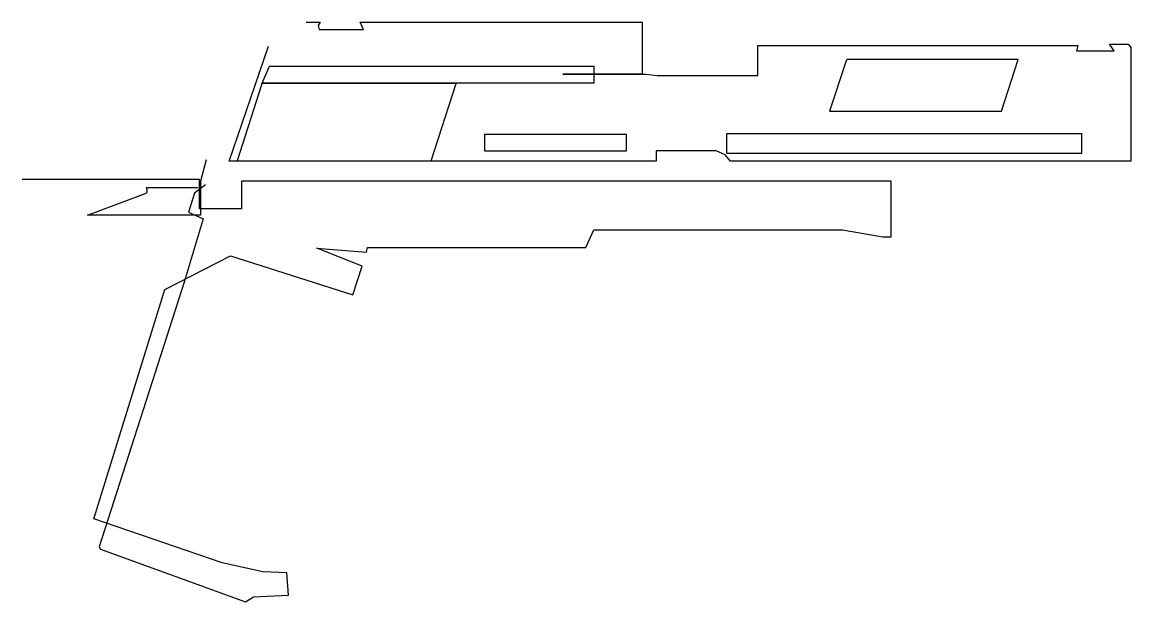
# Model space of a CAD drawing. Header units: metres. Extents: x -10.7 to 47.7, y 5 to 35.5.
import ezdxf

# ---------------------------------------------------------------- set-up
doc = ezdxf.new("R2010")
doc.units = ezdxf.units.M

msp = doc.modelspace()

# ---------------------------------------------------------------- linework, layer by layer
for points in [[(4.22, 35.484), (4.948, 35.484), (4.853, 35.305), (4.895, 35.104), (7.237, 35.104), (7.068, 35.484), (21.934, 35.484), (21.934, 32.755), (17.746, 32.755), (22.116, 32.755), (22.711, 32.68), (28.029, 32.68), (28.029, 34.249), (44.883, 34.249), (44.819, 33.968), (46.792, 33.968), (46.549, 34.326), (47.541, 34.326), (47.678, 34.147), (47.678, 28.165), (26.58, 28.165), (26.295, 28.5), (25.82, 28.701), (22.655, 28.701), (22.655, 28.173), (0.371, 28.173), (0.164, 28.173), (2.211, 34.174), (2.233, 34.22)], [(32.673, 33.448), (31.802, 30.804), (40.86, 30.804), (41.735, 33.512), (32.711, 33.512), (32.673, 33.448)], [(2.278, 33.176), (19.372, 33.174), (19.372, 32.279), (1.906, 32.279), (2.278, 33.176)], [(1.859, 32.185), (0.578, 28.188), (10.799, 28.188), (12.126, 32.257), (1.872, 32.257), (1.859, 32.185)], [(13.642, 29.579), (21.076, 29.579), (21.076, 28.687), (13.642, 28.687), (13.642, 29.579)], [(26.389, 29.615), (45.079, 29.615), (45.079, 28.577), (26.389, 28.577), (26.389, 29.615)], [(-1.05, 28.238), (-1.358, 27.104), (-1.358, 25.323), (-7.313, 25.324), (-4.205, 26.479), (-4.165, 26.539), (-4.165, 26.649), (-4.195, 26.778), (-1.485, 26.778)], [(-1.094, 26.911), (-1.663, 26.477), (-1.987, 25.472), (-1.214, 25.133), (-2.218, 21.785), (-6.691, 7.849), (-6.623, 7.741), (1.024, 4.961), (1.445, 5.219), (3.289, 5.314), (3.207, 6.48), (1.933, 6.534), (-0.21, 7.009), (-6.971, 9.329), (-3.227, 21.409), (0.233, 23.185), (6.682, 21.121), (7.177, 22.637), (4.78, 23.583), (7.403, 23.379), (7.457, 23.611), (18.963, 23.611), (19.385, 24.542), (32.477, 24.542), (34.605, 24.187), (35.056, 24.187), (35.056, 27.104), (14.207, 27.107), (14.193, 27.107), (0.815, 27.11), (0.815, 25.659), (-1.409, 25.659), (-1.409, 27.196), (-10.748, 27.196)]]:
    msp.add_lwpolyline(points)

doc.saveas('drawing.dxf')
